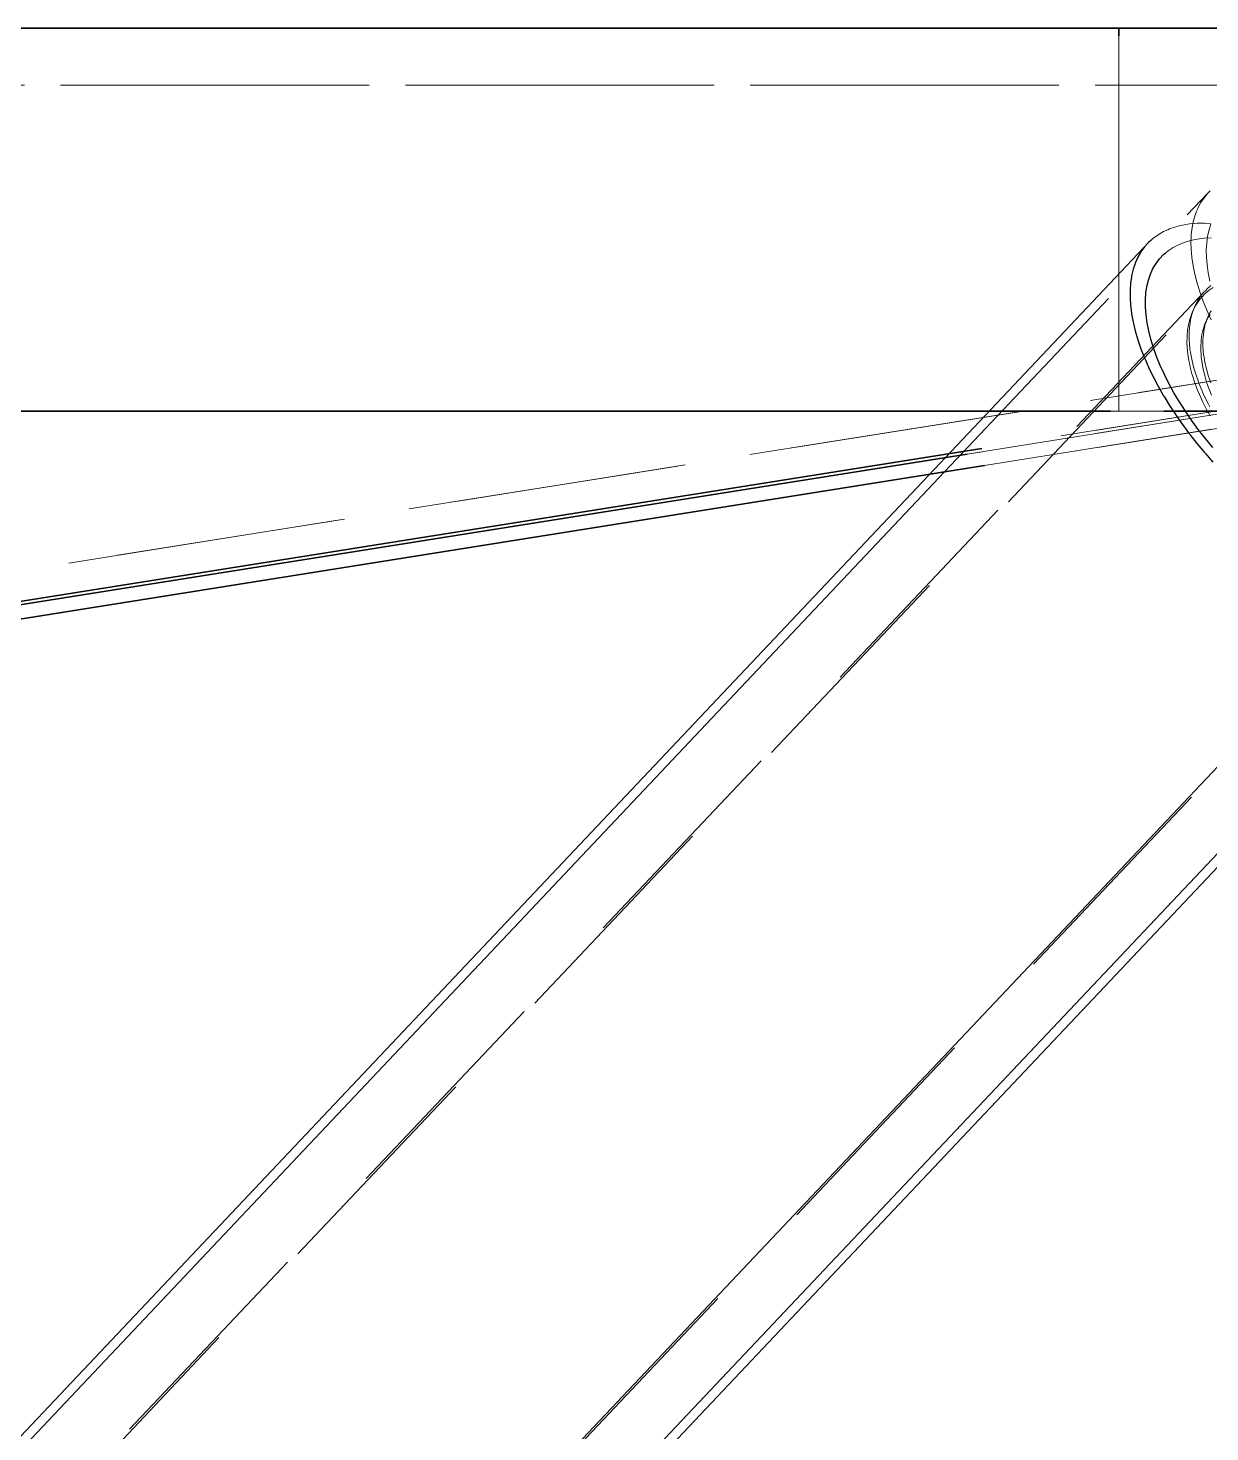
# Model space of a CAD drawing. Header units: millimetres. Extents: x -86814 to -77113, y 29520 to 42516.
# Drawn here: x -80592 to -79821, y 40889 to 41805 of the extents above; entities that cross this region are included whole.
import ezdxf

# ---------------------------------------------------------------- set-up
doc = ezdxf.new("R2010")
doc.units = ezdxf.units.MM
doc.linetypes.add('HIDDEN_50', pattern=[225, 150, -75])
for name, color, linetype, lineweight in [('PLATE_HIDDEN', 8, 'HIDDEN_50', 18), ('PLATE_VISIBLE', 7, 'Continuous', 35), ('PROFILE_HIDDEN', 9, 'HIDDEN_50', 18), ('PROFILE_VISIBLE', 4, 'Continuous', 25)]:
    doc.layers.add(name, color=color, linetype=linetype, lineweight=lineweight)

msp = doc.modelspace()

# ---------------------------------------------------------------- linework, layer by layer
at = {"layer": 'PLATE_HIDDEN'}
for p, q in [((-79880.56, 41554.85), (-79880.56, 41799.85)), ((-79880.56, 41799.85), (-79880.56, 41554.85)), ((-83219.54, 41767.51), (-79746.03, 41767.51)), ((-79746.03, 41767.51), (-83219.54, 41767.51)), ((-83219.54, 41767.51), (-79746.03, 41767.51)), ((-79746.03, 41767.51), (-83219.54, 41767.51)), ((-83204.89, 41035.62), (-79750.95, 41585.54)), ((-79750.95, 41585.54), (-82755.88, 41107.11)), ((-79750.95, 41585.54), (-82755.88, 41107.11)), ((-82755.88, 41107.11), (-79750.95, 41585.54)), ((-83029.08, 41043.55), (-79747.83, 41565.98)), ((-79747.5, 41563.85), (-79979.4, 41526.93)), ((-79979.4, 41526.93), (-79747.5, 41563.85)), ((-79747.83, 41565.98), (-79969.87, 41530.63)), ((-80035.14, 41554.85), (-83235.33, 41554.85)), ((-80030.15, 41554.85), (-83227.11, 41554.85)), ((-79821.06, 41554.85), (-83211.69, 41554.85)), ((-83211.69, 41554.85), (-79821.06, 41554.85)), ((-79821.06, 41554.85), (-83211.69, 41554.85)), ((-83211.69, 41554.85), (-79821.06, 41554.85)), ((-79821.06, 41554.85), (-83211.69, 41554.85)), ((-83211.69, 41554.85), (-79821.06, 41554.85)), ((-79821.06, 41554.85), (-83200.97, 41554.85)), ((-83149.02, 41554.85), (-79821.06, 41554.85)), ((-83122.61, 41554.85), (-79880.56, 41554.85)), ((-79880.56, 41554.85), (-83122.61, 41554.85)), ((-83122.61, 41554.85), (-79880.56, 41554.85)), ((-79880.56, 41554.85), (-83122.61, 41554.85)), ((-83085.74, 41554.85), (-79880.56, 41554.85)), ((-79880.56, 41554.85), (-83085.74, 41554.85)), ((-82972.71, 41554.85), (-79746.06, 41554.85)), ((-82936.15, 41554.85), (-79730.98, 41554.85)), ((-79746.06, 41554.85), (-81248.05, 41554.85)), ((-79746.06, 41554.85), (-81248.05, 41554.85)), ((-79746.06, 41554.85), (-81248.05, 41554.85)), ((-79746.06, 41554.85), (-81246.06, 41554.85)), ((-79880.56, 41554.85), (-80030.15, 41554.85)), ((-79968.1, 41519.5), (-79746.06, 41554.85)), ((-79746.06, 41554.85), (-79968.1, 41519.5)), ((-79968.1, 41519.5), (-79746.06, 41554.85)), ((-79968.1, 41519.5), (-79746.06, 41554.85)), ((-79746.06, 41554.85), (-79968.1, 41519.5)), ((-79968.1, 41519.5), (-79746.06, 41554.85)), ((-79746.06, 41554.85), (-79968.1, 41519.5)), ((-79880.56, 41554.85), (-79955.36, 41554.85)), ((-79850.51, 41554.85), (-79949.98, 41554.85)), ((-79850.51, 41554.85), (-79949.98, 41554.85)), ((-79949.98, 41554.85), (-79850.51, 41554.85)), ((-79945.82, 41554.85), (-79836.03, 41554.85)), ((-79821.06, 41554.85), (-79945.72, 41554.85)), ((-79945.72, 41554.85), (-79821.06, 41554.85)), ((-79821.06, 41554.85), (-79945.72, 41554.85)), ((-79945.72, 41554.85), (-79821.06, 41554.85)), ((-79945.72, 41554.85), (-79821.06, 41554.85)), ((-79821.06, 41554.85), (-79945.72, 41554.85)), ((-79921.06, 41554.85), (-79851.06, 41554.85)), ((-79836.02, 41554.85), (-79885.9, 41554.85)), ((-79746.06, 41554.85), (-79880.56, 41554.85)), ((-79730.98, 41554.85), (-79880.56, 41554.85)), ((-79821.06, 41554.85), (-79671.07, 41554.85)), ((-79821.06, 41554.85), (-79671.07, 41554.85)), ((-79671.07, 41554.85), (-79821.06, 41554.85))]:
    msp.add_line(p, q, dxfattribs=at)
at = {"layer": 'PLATE_VISIBLE'}
for p, q in [((-79821.06, 41804.85), (-83302.59, 41804.85)), ((-83249.28, 41804.85), (-79821.06, 41804.85)), ((-79746.06, 41804.85), (-83204.57, 41804.85)), ((-79746.06, 41804.85), (-83204.57, 41804.85)), ((-83204.57, 41804.85), (-79746.06, 41804.85)), ((-83204.55, 41804.85), (-79671.07, 41804.85)), ((-79671.07, 41804.85), (-83204.55, 41804.85)), ((-83197.88, 41804.85), (-79821.06, 41804.85)), ((-79821.06, 41804.85), (-83194.3, 41804.85)), ((-83136.69, 41804.85), (-79821.06, 41804.85)), ((-79821.06, 41804.85), (-83136.69, 41804.85)), ((-83136.69, 41804.85), (-79821.06, 41804.85)), ((-79821.06, 41804.85), (-83136.69, 41804.85)), ((-83136.69, 41804.85), (-79821.06, 41804.85)), ((-79821.06, 41804.85), (-83136.69, 41804.85)), ((-83136.69, 41804.85), (-79821.06, 41804.85)), ((-79821.06, 41804.85), (-83136.69, 41804.85)), ((-83136.69, 41804.85), (-79821.06, 41804.85)), ((-79821.06, 41804.85), (-83136.69, 41804.85)), ((-83136.69, 41804.85), (-79821.06, 41804.85)), ((-79821.06, 41804.85), (-83136.69, 41804.85)), ((-79880.56, 41804.85), (-83122.61, 41804.85)), ((-83122.61, 41804.85), (-79880.56, 41804.85)), ((-80159.58, 41804.85), (-82959.73, 41804.85)), ((-82959.73, 41804.85), (-80159.58, 41804.85)), ((-82920.62, 41804.85), (-79671.07, 41804.85)), ((-79671.07, 41804.85), (-82920.62, 41804.85)), ((-82903, 41804.85), (-79860.4, 41804.85)), ((-79860.4, 41804.85), (-82903, 41804.85)), ((-81248.05, 41804.85), (-79746.06, 41804.85)), ((-81248.05, 41804.85), (-79746.06, 41804.85)), ((-81248.05, 41804.85), (-79746.06, 41804.85)), ((-81248.05, 41804.85), (-79746.06, 41804.85)), ((-81248.05, 41804.85), (-79746.06, 41804.85)), ((-79746.06, 41804.85), (-81248.05, 41804.85)), ((-79746.06, 41804.85), (-81246.06, 41804.85)), ((-81246.06, 41804.85), (-79746.06, 41804.85)), ((-79860.4, 41804.85), (-80159.58, 41804.85)), ((-80159.58, 41804.85), (-79860.4, 41804.85)), ((-79880.56, 41799.85), (-79880.56, 41804.85)), ((-79880.56, 41804.85), (-79880.56, 41799.85)), ((-79671.07, 41804.85), (-79821.06, 41804.85)), ((-79821.06, 41804.85), (-79671.07, 41804.85)), ((-79821.06, 41804.85), (-79671.07, 41804.85)), ((-79671.07, 41804.85), (-79821.06, 41804.85)), ((-79671.07, 41804.85), (-79821.06, 41804.85)), ((-79821.06, 41804.85), (-79671.07, 41804.85)), ((-79885.9, 41554.85), (-83252.42, 41554.85)), ((-83109.75, 41554.85), (-79945.82, 41554.85)), ((-79945.72, 41554.85), (-83106.98, 41554.85)), ((-79945.72, 41554.85), (-83037.17, 41554.85)), ((-83037.17, 41554.85), (-79945.72, 41554.85)), ((-83037.17, 41554.85), (-79945.72, 41554.85)), ((-83037.17, 41554.85), (-79945.72, 41554.85)), ((-79945.72, 41554.85), (-83037.17, 41554.85)), ((-79949.98, 41554.85), (-81248.05, 41554.85)), ((-79949.98, 41554.85), (-81248.05, 41554.85)), ((-81248.05, 41554.85), (-79949.98, 41554.85)), ((-81246.06, 41554.85), (-79921.06, 41554.85)), ((-80030.15, 41554.85), (-80035.14, 41554.85)), ((-79955.36, 41554.85), (-80030.15, 41554.85)), ((-79851.06, 41554.85), (-79746.06, 41554.85)), ((-79810.72, 41554.85), (-79850.51, 41554.85)), ((-79810.72, 41554.85), (-79850.51, 41554.85)), ((-79850.51, 41554.85), (-79810.72, 41554.85)), ((-79836.03, 41554.85), (-79821.06, 41554.85)), ((-79821.06, 41554.85), (-79836.02, 41554.85)), ((-79671.07, 41554.85), (-79821.06, 41554.85)), ((-79969.87, 41530.63), (-82831.71, 41074.97)), ((-79979.4, 41526.93), (-82831.37, 41072.84)), ((-82831.37, 41072.84), (-79979.4, 41526.93)), ((-82829.93, 41063.85), (-79968.1, 41519.5)), ((-79968.1, 41519.5), (-82829.93, 41063.85)), ((-82829.93, 41063.85), (-79968.1, 41519.5)), ((-82829.93, 41063.85), (-79968.1, 41519.5)), ((-79968.1, 41519.5), (-82829.93, 41063.85)), ((-82829.93, 41063.85), (-79968.1, 41519.5)), ((-79968.1, 41519.5), (-82829.93, 41063.85))]:
    msp.add_line(p, q, dxfattribs=at)
at = {"layer": 'PROFILE_HIDDEN'}
for p, q in [((-79990.34, 41519.43), (-79822.36, 41697.25)), ((-79827.12, 41690.85), (-79825.97, 41692.57)), ((-79825.97, 41692.57), (-79824.9, 41694.19)), ((-79824.9, 41694.19), (-79822.36, 41697.25)), ((-79822.36, 41697.25), (-79820.94, 41698.63)), ((-79831.8, 41679.21), (-79830.57, 41683.35)), ((-79830.57, 41683.35), (-79829.74, 41685.42)), ((-79829.74, 41685.42), (-79829.01, 41687.23)), ((-79829.01, 41687.23), (-79827.12, 41690.85)), ((-79848.5, 41673.32), (-79851.25, 41672.08)), ((-79847.41, 41673.8), (-79848.5, 41673.32)), ((-79843.3, 41675.21), (-79847.41, 41673.8)), ((-79840.24, 41675.97), (-79843.3, 41675.21)), ((-79838.93, 41676.3), (-79840.24, 41675.97)), ((-79834.32, 41677.06), (-79838.93, 41676.3)), ((-79831, 41677.35), (-79834.32, 41677.06)), ((-79833.25, 41670.23), (-79832.7, 41674.84)), ((-79832.7, 41674.84), (-79832.21, 41677.24)), ((-79832.21, 41677.24), (-79831.8, 41679.21)), ((-79829.47, 41677.48), (-79831, 41677.35)), ((-79824.4, 41677.58), (-79829.47, 41677.48)), ((-79820.88, 41677.43), (-79824.4, 41677.58)), ((-79821.64, 41673.21), (-79822.58, 41669.08)), ((-79820.36, 41677.11), (-79821.64, 41673.21)), ((-79858.07, 41667.68), (-79859.55, 41666.35)), ((-79855.68, 41669.4), (-79858.07, 41667.68)), ((-79854.8, 41670.03), (-79855.68, 41669.4)), ((-79851.25, 41672.08), (-79854.8, 41670.03)), ((-79841.63, 41663.53), (-79837.84, 41665.05)), ((-79837.84, 41665.05), (-79833.78, 41666.26)), ((-79833.78, 41666.26), (-79829.47, 41667.14)), ((-79833.46, 41665.41), (-79833.34, 41668.14)), ((-79833.33, 41660.38), (-79833.46, 41665.41)), ((-79833.34, 41668.14), (-79833.25, 41670.23)), ((-79829.47, 41667.14), (-79824.92, 41667.69)), ((-79824.92, 41667.69), (-79820.14, 41667.91)), ((-79823.18, 41664.71), (-79823.44, 41660.12)), ((-79822.58, 41669.08), (-79823.18, 41664.71)), ((-79967.47, 41552.4), (-79864.47, 41661.39)), ((-79849.84, 41658.29), (-79848.37, 41659.53)), ((-79848.37, 41659.53), (-79845.15, 41661.68)), ((-79845.15, 41661.68), (-79841.63, 41663.53)), ((-79833.13, 41658.2), (-79833.33, 41660.38)), ((-79832.86, 41655.16), (-79833.13, 41658.2)), ((-79832.04, 41649.77), (-79832.86, 41655.16)), ((-79823.44, 41660.12), (-79823.35, 41655.32)), ((-79823.35, 41655.32), (-79822.93, 41650.33)), ((-79831.58, 41647.55), (-79832.04, 41649.77)), ((-79830.89, 41644.21), (-79831.58, 41647.55)), ((-79822.93, 41650.33), (-79822.16, 41645.17)), ((-79829.4, 41638.52), (-79830.89, 41644.21)), ((-79828.71, 41636.28), (-79829.4, 41638.52)), ((-79827.59, 41632.69), (-79828.71, 41636.28)), ((-79822.85, 41634.77), (-79820.39, 41636.86)), ((-79822.16, 41645.17), (-79821.05, 41639.84)), ((-81916.9, 39418.98), (-79825.1, 41632.46)), ((-80570.64, 40841.52), (-79826.35, 41629.37)), ((-79830.46, 41624.31), (-79828.9, 41627.22)), ((-79828.9, 41627.22), (-79828.04, 41628.53)), ((-79827.36, 41628.12), (-79828.38, 41626.87)), ((-79828.04, 41628.53), (-79827.12, 41629.94)), ((-79825.44, 41626.75), (-79827.59, 41632.69)), ((-79826.35, 41629.37), (-79827.36, 41628.12)), ((-79827.12, 41629.94), (-79825.1, 41632.46)), ((-79824.09, 41631.67), (-79826.35, 41629.37)), ((-79825.1, 41632.46), (-79824.05, 41633.53)), ((-79822.89, 41632.68), (-79824.09, 41631.67)), ((-79824.05, 41633.53), (-79822.85, 41634.77)), ((-79821.62, 41633.76), (-79822.89, 41632.68)), ((-79818.93, 41635.62), (-79821.62, 41633.76)), ((-79833.08, 41618.17), (-79833.59, 41616.65)), ((-79833.25, 41616.28), (-79832.85, 41617.94)), ((-79831.75, 41621.26), (-79833.08, 41618.17)), ((-79832.85, 41617.94), (-79831.77, 41621.22)), ((-79831.77, 41621.22), (-79831.12, 41622.76)), ((-79830.94, 41622.76), (-79831.75, 41621.26)), ((-79831.12, 41622.76), (-79830.46, 41624.31)), ((-79830.18, 41624.16), (-79830.94, 41622.76)), ((-79828.38, 41626.87), (-79830.18, 41624.16)), ((-79824.54, 41624.54), (-79825.44, 41626.75)), ((-79822.98, 41620.71), (-79824.54, 41624.54)), ((-79820.2, 41614.6), (-79822.98, 41620.71)), ((-79821.86, 41617), (-79820.99, 41618.31)), ((-79821.08, 41619.08), (-79821.81, 41617.73)), ((-79820.33, 41620.48), (-79821.08, 41619.08)), ((-79835.28, 41609.87), (-79835.61, 41607.89)), ((-79835.01, 41611.48), (-79835.28, 41609.87)), ((-79834.17, 41614.91), (-79835.01, 41611.48)), ((-79834.58, 41607.17), (-79834.41, 41609.16)), ((-79834.41, 41609.16), (-79834.25, 41610.91)), ((-79834.25, 41610.91), (-79833.67, 41614.51)), ((-79833.59, 41616.65), (-79834.17, 41614.91)), ((-79833.67, 41614.51), (-79833.25, 41616.28)), ((-79825.52, 41608.16), (-79824.54, 41611.28)), ((-79824.06, 41611.69), (-79824.82, 41608.42)), ((-79824.54, 41611.28), (-79823.9, 41612.83)), ((-79823.55, 41613.27), (-79824.06, 41611.69)), ((-79823.9, 41612.83), (-79823.32, 41614.23)), ((-79823.06, 41614.8), (-79823.55, 41613.27)), ((-79823.32, 41614.23), (-79821.86, 41617)), ((-79821.81, 41617.73), (-79823.06, 41614.8)), ((-79835.99, 41602.48), (-79836.04, 41600.29)), ((-79836.04, 41600.29), (-79835.89, 41596.29)), ((-79835.95, 41604.16), (-79835.99, 41602.48)), ((-79835.61, 41607.89), (-79835.95, 41604.16)), ((-79834.66, 41603.29), (-79834.58, 41607.17)), ((-79834.58, 41601.48), (-79834.66, 41603.29)), ((-79834.49, 41599.28), (-79834.58, 41601.48)), ((-79826.99, 41597.83), (-79826.85, 41599.85)), ((-79826.85, 41599.85), (-79826.75, 41601.42)), ((-79826.75, 41601.42), (-79826.26, 41604.87)), ((-79826.26, 41604.87), (-79825.86, 41606.66)), ((-79825.86, 41606.66), (-79825.52, 41608.16)), ((-79825.6, 41599.72), (-79825.61, 41597.71)), ((-79825.59, 41601.41), (-79825.6, 41599.72)), ((-79825.33, 41604.99), (-79825.59, 41601.41)), ((-79825.06, 41606.79), (-79825.33, 41604.99)), ((-79824.82, 41608.42), (-79825.06, 41606.79)), ((-79835.89, 41596.29), (-79835.72, 41594.57)), ((-79835.72, 41594.57), (-79835.48, 41592.17)), ((-79835.48, 41592.17), (-79834.82, 41587.95)), ((-79834.07, 41595.16), (-79834.49, 41599.28)), ((-79833.78, 41593.33), (-79834.07, 41595.16)), ((-79833.4, 41590.94), (-79833.78, 41593.33)), ((-79832.48, 41586.62), (-79833.4, 41590.94)), ((-79826.97, 41594.11), (-79826.99, 41597.83)), ((-79826.86, 41592.5), (-79826.97, 41594.11)), ((-79826.71, 41590.27), (-79826.86, 41592.5)), ((-79825.61, 41597.71), (-79825.37, 41593.87)), ((-79825.37, 41593.87), (-79825.15, 41592.15)), ((-79825.15, 41592.15), (-79824.88, 41589.93)), ((-79834.82, 41587.95), (-79834.46, 41586.23)), ((-79834.46, 41586.23), (-79833.92, 41583.64)), ((-79833.92, 41583.64), (-79832.77, 41579.25)), ((-79831.99, 41584.79), (-79832.48, 41586.62)), ((-79831.31, 41582.23), (-79831.99, 41584.79)), ((-79829.91, 41577.76), (-79831.31, 41582.23)), ((-79826.2, 41586.32), (-79826.71, 41590.27)), ((-79825.89, 41584.69), (-79826.2, 41586.32)), ((-79825.44, 41582.27), (-79825.89, 41584.69)), ((-79824.44, 41578.14), (-79825.44, 41582.27)), ((-79824.88, 41589.93), (-79824.14, 41585.89)), ((-79824.14, 41585.89), (-79823.73, 41584.16)), ((-79823.73, 41584.16), (-79823.16, 41581.77)), ((-79823.16, 41581.77), (-79821.94, 41577.57)), ((-79832.77, 41579.25), (-79832.24, 41577.54)), ((-79832.24, 41577.54), (-79831.38, 41574.79)), ((-79831.38, 41574.79), (-79829.75, 41570.28)), ((-79829.25, 41575.96), (-79829.91, 41577.76)), ((-79828.27, 41573.25), (-79829.25, 41575.96)), ((-79826.39, 41568.69), (-79828.27, 41573.25)), ((-79823.96, 41576.51), (-79824.44, 41578.14)), ((-79823.19, 41573.93), (-79823.96, 41576.51)), ((-79821.71, 41569.66), (-79823.19, 41573.93)), ((-79821.94, 41577.57), (-79821.35, 41575.85)), ((-79821.35, 41575.85), (-79820.48, 41573.31)), ((-79829.75, 41570.28), (-79829.07, 41568.6)), ((-79829.07, 41568.6), (-79827.89, 41565.72)), ((-79827.89, 41565.72), (-79825.8, 41561.13)), ((-79825.59, 41566.93), (-79826.39, 41568.69)), ((-79824.29, 41564.1), (-79825.59, 41566.93)), ((-79821.97, 41559.49), (-79824.29, 41564.1)), ((-79821.07, 41568.08), (-79821.71, 41569.66)), ((-79819.99, 41565.35), (-79821.07, 41568.08)), ((-79825.8, 41561.13), (-79824.99, 41559.52)), ((-79824.99, 41559.52), (-79823.49, 41556.52)), ((-79823.49, 41556.52), (-79820.96, 41551.91)), ((-79821.04, 41557.8), (-79821.97, 41559.49)), ((-81481.31, 39558.53), (-79666.88, 41479.15))]:
    msp.add_line(p, q, dxfattribs=at)
at = {"layer": 'PROFILE_VISIBLE'}
for p, q in [((-79864.47, 41661.39), (-79861.04, 41665.02)), ((-79861.7, 41664.28), (-79863.7, 41662.07)), ((-79861.04, 41665.02), (-79861.7, 41664.28)), ((-79859.55, 41666.35), (-79861.04, 41665.02)), ((-79868.06, 41655.31), (-79869.75, 41651.53)), ((-79866.51, 41658.01), (-79868.06, 41655.31)), ((-79866.04, 41658.83), (-79866.51, 41658.01)), ((-79863.7, 41662.07), (-79866.04, 41658.83)), ((-79853.92, 41654.3), (-79851.3, 41657.06)), ((-79851.3, 41657.06), (-79849.84, 41658.29)), ((-79871.11, 41647.48), (-79872.13, 41643.19)), ((-79870.05, 41650.65), (-79871.11, 41647.48)), ((-79869.75, 41651.53), (-79870.05, 41650.65)), ((-79859.88, 41644.32), (-79858.22, 41647.92)), ((-79858.22, 41647.92), (-79856.23, 41651.25)), ((-79856.23, 41651.25), (-79853.92, 41654.3)), ((-79872.82, 41638.67), (-79873.16, 41633.92)), ((-79872.27, 41642.29), (-79872.82, 41638.67)), ((-79872.13, 41643.19), (-79872.27, 41642.29)), ((-79862.85, 41632.02), (-79862.2, 41636.36)), ((-79862.2, 41636.36), (-79861.21, 41640.46)), ((-79861.21, 41640.46), (-79859.88, 41644.32)), ((-79873.16, 41633.92), (-79873.16, 41633.01)), ((-79873.16, 41633.01), (-79873.16, 41628.96)), ((-79873.16, 41628.96), (-79872.82, 41623.81)), ((-79863.16, 41627.45), (-79862.85, 41632.02)), ((-79863.13, 41622.68), (-79863.16, 41627.45)), ((-79872.82, 41623.81), (-79872.71, 41622.92)), ((-79872.71, 41622.92), (-79872.14, 41618.48)), ((-79872.14, 41618.48), (-79871.12, 41612.98)), ((-79862.76, 41617.72), (-79863.13, 41622.68)), ((-79871.12, 41612.98), (-79870.91, 41612.13)), ((-79870.91, 41612.13), (-79869.76, 41607.33)), ((-79862.04, 41612.57), (-79862.76, 41617.72)), ((-79860.98, 41607.27), (-79862.04, 41612.57)), ((-79869.76, 41607.33), (-79868.07, 41601.55)), ((-79868.07, 41601.55), (-79867.8, 41600.76)), ((-79867.8, 41600.76), (-79866.05, 41595.65)), ((-79859.59, 41601.81), (-79860.98, 41607.27)), ((-79857.87, 41596.23), (-79859.59, 41601.81)), ((-79866.05, 41595.65), (-79863.71, 41589.64)), ((-79855.82, 41590.54), (-79857.87, 41596.23)), ((-79853.46, 41584.74), (-79855.82, 41590.54)), ((-79863.71, 41589.64), (-79863.4, 41588.93)), ((-79863.4, 41588.93), (-79861.05, 41583.55)), ((-79861.05, 41583.55), (-79858.09, 41577.39)), ((-79850.77, 41578.87), (-79853.46, 41584.74)), ((-79858.09, 41577.39), (-79857.76, 41576.77)), ((-79857.76, 41576.77), (-79854.82, 41571.18)), ((-79847.79, 41572.94), (-79850.77, 41578.87)), ((-79844.51, 41566.97), (-79847.79, 41572.94)), ((-79854.82, 41571.18), (-79851.27, 41564.94)), ((-79851.27, 41564.94), (-79850.95, 41564.42)), ((-79850.95, 41564.42), (-79847.43, 41558.68)), ((-79840.94, 41560.97), (-79844.51, 41566.97)), ((-79847.43, 41558.68), (-79843.32, 41552.42)), ((-79837.1, 41554.97), (-79840.94, 41560.97)), ((-79832.99, 41548.98), (-79837.1, 41554.97)), ((-81876.41, 39532.42), (-79967.47, 41552.4)), ((-79843.32, 41552.42), (-79843.03, 41552)), ((-79843.03, 41552), (-79838.96, 41546.18)), ((-79838.96, 41546.18), (-79834.34, 41539.97)), ((-79828.64, 41543.02), (-79832.99, 41548.98)), ((-79834.1, 41539.67), (-79829.5, 41533.82)), ((-79824.04, 41537.11), (-79828.64, 41543.02)), ((-79819.22, 41531.26), (-79824.04, 41537.11)), ((-79829.5, 41533.82), (-79824.43, 41527.74)), ((-79824.25, 41527.54), (-79819.16, 41521.74)), ((-81862.16, 39538.06), (-79990.34, 41519.43)), ((-83083.49, 37798.98), (-79600.41, 41485.92)), ((-83092.37, 37799.52), (-79638.44, 41454.37)), ((-81280.54, 39773.39), (-79723.69, 41420.8))]:
    msp.add_line(p, q, dxfattribs=at)

doc.saveas('drawing.dxf')
